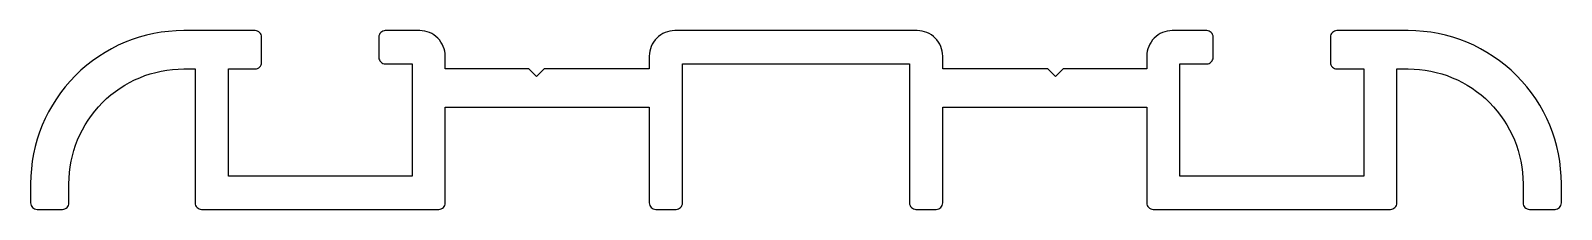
# Model space of a CAD drawing. Extents: x 472.6 to 532.6, y 574.1 to 581.1.
import ezdxf

# ---------------------------------------------------------------- set-up
doc = ezdxf.new("R2010")
doc.units = 0
doc.layers.get('0').update_dxf_attribs({"linetype": 'CONTINUOUS'})

msp = doc.modelspace()

# ---------------------------------------------------------------- linework, layer by layer
msp.add_lwpolyline([(488.887, 579.553), (488.887, 580.053, 0.414214), (487.887, 581.053), (486.537, 581.053, 0.414214), (486.287, 580.803), (486.287, 580.003, 0.414214), (486.537, 579.753), (487.587, 579.753), (487.587, 575.353), (480.387, 575.353), (480.387, 579.553), (481.437, 579.553, 0.414214), (481.687, 579.803), (481.687, 580.803, 0.414214), (481.437, 581.053), (478.637, 581.053, 0.414214), (472.637, 575.053), (472.637, 574.303, 0.414214), (472.887, 574.053), (473.887, 574.053, 0.414214), (474.137, 574.303), (474.137, 575.053, -0.414214), (478.637, 579.553), (479.087, 579.553), (479.087, 574.303, 0.414214), (479.337, 574.053), (488.637, 574.053, 0.414214), (488.887, 574.303), (488.887, 578.053), (496.887, 578.053), (496.887, 574.303, 0.414214), (497.137, 574.053), (497.937, 574.053, 0.414214), (498.187, 574.303), (498.187, 579.753), (502.637, 579.753), (507.087, 579.753), (507.087, 574.303, 0.414214), (507.337, 574.053), (508.137, 574.053, 0.414214), (508.387, 574.303), (508.387, 578.053), (516.387, 578.053), (516.387, 574.303, 0.414214), (516.637, 574.053), (525.937, 574.053, 0.414214), (526.187, 574.303), (526.187, 579.553), (526.637, 579.553, -0.414214), (531.137, 575.053), (531.137, 574.303, 0.414214), (531.387, 574.053), (532.387, 574.053, 0.414214), (532.637, 574.303), (532.637, 575.053, 0.414214), (526.637, 581.053), (523.837, 581.053, 0.414214), (523.587, 580.803), (523.587, 579.803, 0.414214), (523.837, 579.553), (524.887, 579.553), (524.887, 575.353), (517.687, 575.353), (517.687, 579.753), (518.737, 579.753, 0.414214), (518.987, 580.003), (518.987, 580.803, 0.414214), (518.737, 581.053), (517.387, 581.053, 0.414214), (516.387, 580.053), (516.387, 579.553), (513.112, 579.553), (512.812, 579.253), (512.512, 579.553), (508.387, 579.553), (508.387, 580.053, 0.414214), (507.387, 581.053), (502.637, 581.053), (497.887, 581.053, 0.414214), (496.887, 580.053), (496.887, 579.553), (492.762, 579.553), (492.462, 579.253), (492.162, 579.553)], format="xyb", close=True)

doc.saveas('drawing.dxf')
